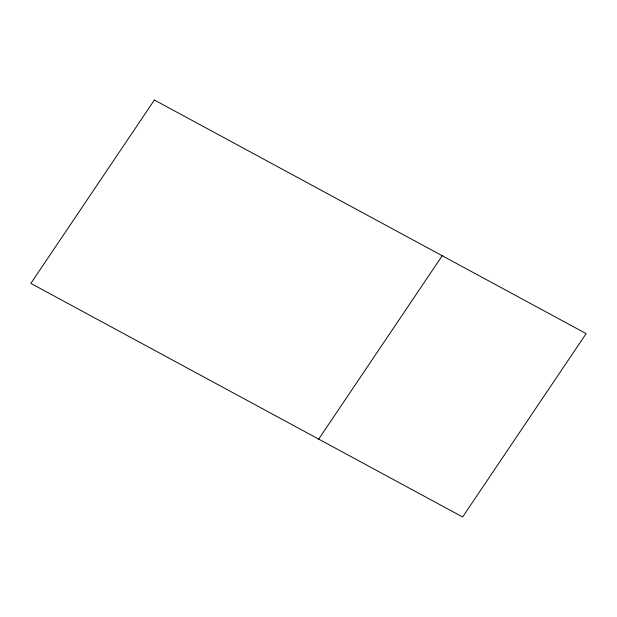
<?xml version="1.0" encoding="UTF-8"?>
<svg xmlns="http://www.w3.org/2000/svg" width="617" height="617" viewBox="0 0 617 617"><rect width="100%" height="100%" fill="white"/><g stroke="black" fill="none" stroke-linecap="round" stroke-linejoin="round"><path stroke-width="0.93" d="M318.688 439.119L442.227 255.747M154.381 100.016L30.85 283.396L462.619 516.984L586.15 333.604L154.381 100.016"/></g></svg>
